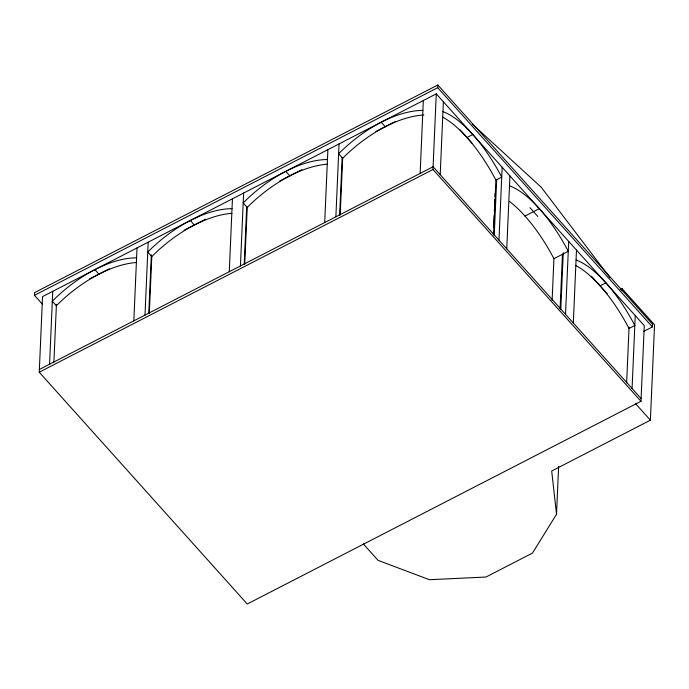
<?xml version="1.0" encoding="UTF-8"?>
<svg xmlns="http://www.w3.org/2000/svg" width="689" height="689" viewBox="0 0 689 689"><rect width="100%" height="100%" fill="white"/><g stroke="black" fill="none" stroke-linecap="round" stroke-linejoin="round"><path stroke-width="1.03" d="M42.348 304.125L34.45 295.323L34.571 292.627L437.834 84.988L652.5 324.2L652.388 326.896L643.784 331.323M39.247 372.215L42.554 296.58L436.275 93.85L644.284 325.647L640.985 401.291L247.256 604.012L39.247 372.215L432.968 169.494L436.275 93.85M49.556 364.231L52.743 291.326M53.888 362.336L56.42 304.417M133.83 320.841L137.016 247.937M144.991 315.097L148.178 242.192M148.755 313.676L151.33 254.818M149.324 313.194L151.795 256.584L147.747 252.071A93.85 48.506 -41.9 0 1 232.021 208.681M229.265 271.707L232.451 198.802M240.435 265.954L243.613 193.049M244.19 264.533L246.714 206.752M244.759 264.059L247.23 207.441L243.183 202.928A93.85 48.506 -41.9 0 1 327.456 159.538M324.7 222.564L327.886 149.659M335.87 216.82L339.048 143.915M339.634 215.399L342.157 157.609M340.194 214.916L342.666 158.306L338.618 153.793A93.85 48.506 -41.9 0 1 422.891 110.404M420.144 173.43L423.322 100.525M652.388 326.896L437.722 87.684L437.834 84.988M440.202 174.679L443.38 101.774M493.35 234.854L493.488 231.65M493.668 227.379L494.185 215.631M494.375 211.359L494.883 199.603M495.021 196.399L495.167 193.196M493.531 234.604L495.908 180.13A93.85 36.284 62.8 0 0 442.527 117.07M494.237 235.276L496.666 179.631M498.965 240.16L502.152 167.255M506.751 248.841L509.938 175.936M552.113 300.344L553.93 258.685A93.85 36.284 62.8 0 0 509.541 201.498M560.088 308.767L562.465 254.293M560.786 309.439L563.266 252.717M363.301 543.879L378.106 560.381L429.454 579.707L485.952 577.038L532.459 553.095L556.523 514.278L558.624 466.281M565.514 314.322L568.701 241.417M573.3 323.003L576.486 250.098M622.021 290.818L622.115 288.674L620.221 289.647M626.637 382.929L629.066 327.154M632.071 388.484L635.258 315.579M556.523 514.278L551.691 471.009L650.382 420.187L654.55 324.812L622.115 288.674M34.45 295.323L437.722 87.684M89.561 278.967L109.224 268.839M184.066 230.307L205.598 219.223M279.501 181.173L301.971 169.597M375.875 131.547L395.538 121.428M466.961 137.507L472.766 134.519M39.368 369.485L433.088 166.755L641.106 398.552M495.908 180.13L501.721 177.142A93.85 36.284 62.8 0 0 442.949 111.652M524.984 216.062L539.315 208.672M553.93 258.685L568.27 251.296A93.85 36.284 62.8 0 0 509.507 185.815M600.067 285.823L605.872 282.834M472.663 124.399L541.261 187.279L610.023 277.727M459.796 129.523L471.974 143.097M529.927 207.673L537.808 216.458M591.463 276.246L607.233 293.815M432.968 169.494L640.985 401.291M635.577 403.694L650.382 420.187M381.189 122.22L385.237 126.724M285.754 171.354L289.802 175.867M190.319 220.497L194.367 225.01M94.875 269.632L98.923 274.144M151.795 256.584A93.85 48.506 -41.9 0 1 231.926 213.34M136.491 262.483A93.85 48.506 -41.9 0 0 56.36 305.718L52.312 301.205A93.85 48.506 -41.9 0 1 136.586 257.815M247.23 207.441A93.85 48.506 -41.9 0 1 327.361 164.206M342.666 158.306A93.85 48.506 -41.9 0 1 423.856 114.994M575.634 265.394A93.85 36.284 62.8 0 1 629.014 328.446L634.819 325.458A93.85 36.284 62.8 0 0 576.056 259.977"/></g></svg>
